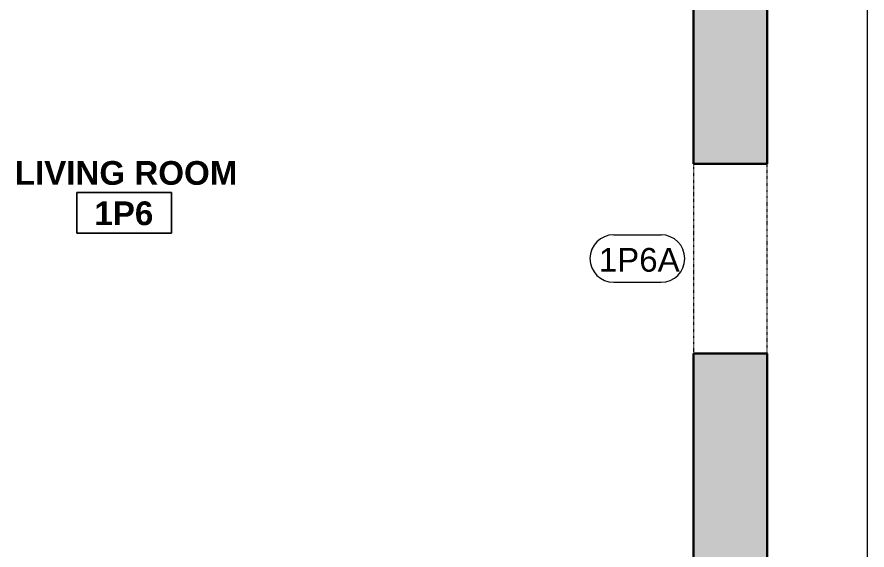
# Model space of a CAD drawing. Header units: inches. Extents: x -1287 to 1590, y -3558 to 989.
# Drawn here: x -487.4 to -326, y 156.6 to 257.8 of the extents above; entities that cross this region are included whole.
import ezdxf

# ---------------------------------------------------------------- set-up
doc = ezdxf.new("R2010")
doc.units = ezdxf.units.IN
doc.header["$MEASUREMENT"] = 0
doc.linetypes.add('Overhead', pattern=[0.15625, 0.09375, -0.0625])
for name, color, linetype, lineweight in [('A-AREA-IDEN', 2, 'Continuous', 9), ('A-DETL-GENF', 92, 'Continuous', 18), ('A-DETL-MEDM', 33, 'Continuous', 18), ('A-DOOR', 31, 'Continuous', 18), ('A-DOOR-IDEN', 31, 'Continuous', 9), ('A-WALL', 113, 'Continuous', 18), ('A-WALL-PATT', 111, 'Continuous', 18), ('G-ANNO-SYMB', 111, 'Continuous', 9)]:
    doc.layers.add(name, color=color, linetype=linetype, lineweight=lineweight)
doc.styles.add('Swis721 Lt BT', font='swissl.ttf', dxfattribs={"height": 4.5})
doc.styles.add('Swis721 Lt BT_B', font='', dxfattribs={"height": 4.5})
doc.styles.get('Swis721 Lt BT_B').set_extended_font_data('Swis721 Lt BT', bold=True)

# ---------------------------------------------------------------- blocks, each defined once
blk = doc.blocks.new('Door-Opening - D10 3_ X 8_-8256662-1st Floor Construction')
at = {"layer": 'A-DETL-GENF', "linetype": 'Overhead', "lineweight": 9}
for p, q in [((17.68, 7), (-18.32, 7)), ((-18.32, -7), (17.68, -7))]:
    blk.add_line(p, q, dxfattribs=at)
at = {"layer": 'A-DETL-MEDM', "lineweight": 30}
for p, q in [((-18.32, 7), (-18.32, -7)), ((17.68, -7), (17.68, 7))]:
    blk.add_line(p, q, dxfattribs=at)
blk = doc.blocks.new('Room Tag - Room Name and Number-3379422-1st Floor Construction')
at = {"layer": 'A-AREA-IDEN'}
for p, q in [((-0.1881, -0.1636), (-0.1881, -0.0018)), ((-0.1881, -0.0018), (0.1869, -0.0018)), ((0.1869, -0.0018), (-0.1881, -0.0018)), ((-0.1881, -0.0018), (-0.1881, -0.1636)), ((0.1869, -0.0018), (0.1869, -0.1636)), ((0.1869, -0.1636), (0.1869, -0.0018)), ((0.1869, -0.1636), (-0.1881, -0.1636)), ((-0.1881, -0.1636), (0.1869, -0.1636))]:
    blk.add_line(p, q, dxfattribs=at)
blk = doc.blocks.new('Door Tag - Door Tag-41184-1st Floor Construction')
at = {"layer": 'A-DOOR-IDEN'}
for p, q in [((-0.09375, 0.09375), (0.09375, 0.09375)), ((-0.09375, -0.09375), (0.09375, -0.09375))]:
    blk.add_line(p, q, dxfattribs=at)
for centre, start, end in [((-0.09375, 0), 90, 270), ((0.09375, 0), 270, 90)]:
    blk.add_arc(centre, 0.09375, start, end, dxfattribs=at)

msp = doc.modelspace()

# ---------------------------------------------------------------- hatches: boundary and pattern name
at = {"layer": 'A-WALL-PATT', "lineweight": 9}
h = msp.add_hatch(color=7, dxfattribs=at)
h.paths.add_polyline_path([(-344.96, 106.47), (-344.96, 193.93), (-358.96, 193.93), (-358.96, 106.47), (-351.23, 106.47)], flags=0)
h.paths.add_polyline_path([(-344.96, 229.93), (-344.96, 345.25), (-358.96, 345.25), (-358.96, 229.93)], flags=0)
h.paths.add_polyline_path([(-358.96, 375.25), (-344.96, 375.25), (-344.96, 424.24), (-358.96, 424.24), (-358.96, 423.46)], flags=0)
h.paths.add_polyline_path([(-344.96, 454.24), (-344.96, 543.68), (-358.96, 543.68), (-358.96, 454.24)], flags=0)

# ---------------------------------------------------------------- linework, layer by layer
at = {"layer": 'A-WALL', "color": 8, "lineweight": 30}
for p, q in [((-344.96, 229.93), (-344.96, 345.25)), ((-358.96, 319.26), (-358.96, 229.93)), ((-358.96, 193.93), (-358.96, 106.47)), ((-344.96, 154.6), (-344.96, 193.93))]:
    msp.add_line(p, q, dxfattribs=at)
at = {"layer": 'G-ANNO-SYMB'}
msp.add_line((-326.01, 424.77), (-326.01, 104.68), dxfattribs=at)

# ---------------------------------------------------------------- block references
at = {"layer": 'A-AREA-IDEN', "xscale": 47.99999999999997, "yscale": 47.99999999999997, "zscale": 47.99999999999997}
msp.add_blockref('Room Tag - Room Name and Number-3379422-1st Floor Construction', (-466.98, 224.57), dxfattribs=at)
at = {"layer": 'A-DOOR', "rotation": 269.9999999999999}
msp.add_blockref('Door-Opening - D10 3_ X 8_-8256662-1st Floor Construction', (-351.96, 211.61), dxfattribs=at)
at = {"layer": 'A-DOOR-IDEN', "xscale": 47.99999999999997, "yscale": 47.99999999999997, "zscale": 47.99999999999997}
msp.add_blockref('Door Tag - Door Tag-41184-1st Floor Construction', (-369.6, 211.93), dxfattribs=at)

# ---------------------------------------------------------------- texts
at = {"layer": 'A-AREA-IDEN', "char_height": 4.5, "attachment_point": 1, "style": 'Swis721 Lt BT_B'}
for s, insert, width in [('LIVING ROOM', (-487.79, 230.43), 50.298), ('1P6', (-472.68, 222.77), 13.332)]:
    msp.add_mtext(s, dxfattribs=dict(at, insert=insert, width=width))
at = {"layer": 'A-DOOR-IDEN', "insert": (-376.94, 213.94), "char_height": 4.5, "width": 17.574, "attachment_point": 1, "style": 'Swis721 Lt BT'}
msp.add_mtext('1P6A', dxfattribs=at)

doc.saveas('drawing.dxf')
